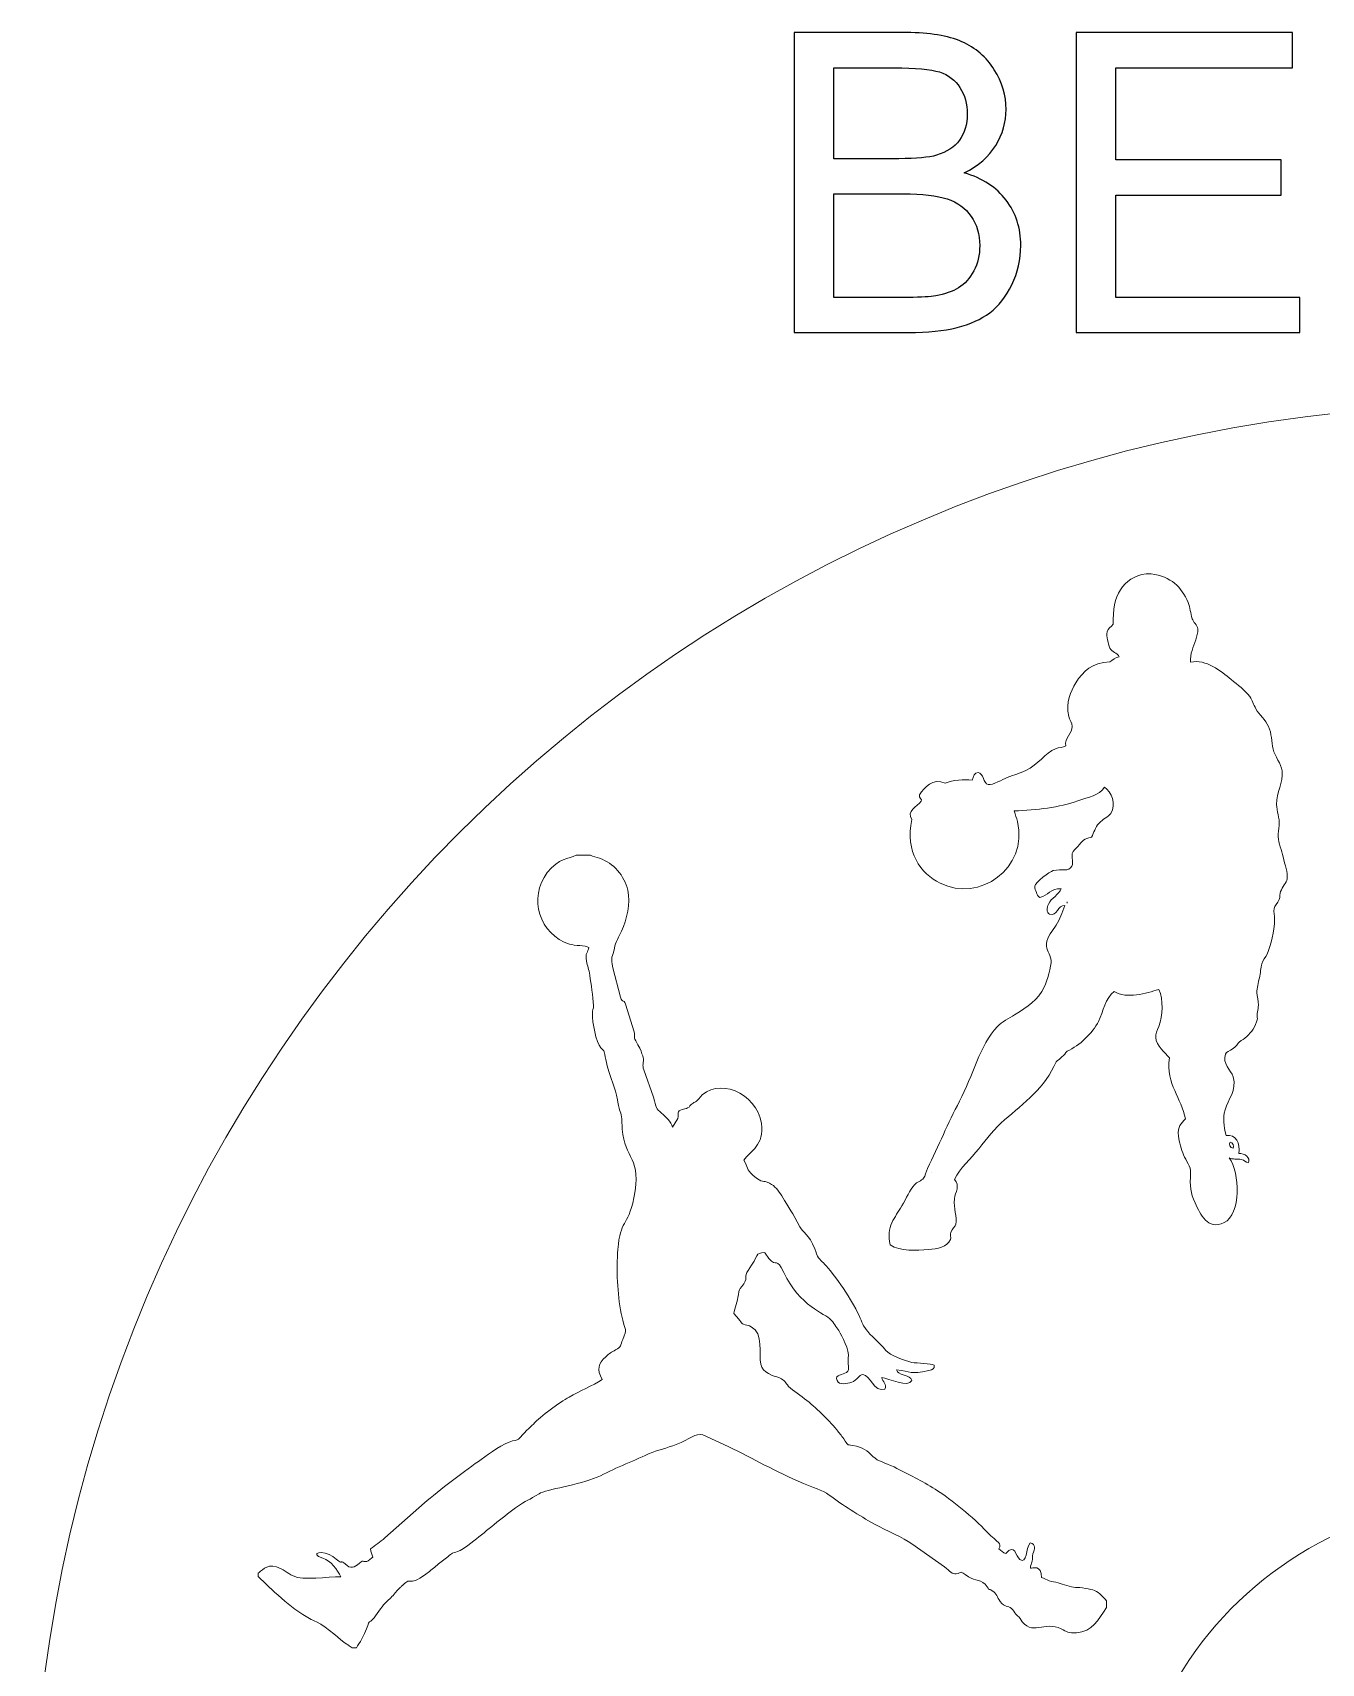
# Model space of a CAD drawing. Header units: centimetres. Extents: x 13 to 117, y -22 to 26.
# Drawn here: x 64.03 to 79.88, y 1.76 to 21.81 of the extents above; entities that cross this region are included whole.
import ezdxf

# ---------------------------------------------------------------- set-up
doc = ezdxf.new("R2010")
doc.units = ezdxf.units.CM
doc.header["$MEASUREMENT"] = 0
doc.layers.add('001', color=7, linetype='Continuous')

msp = doc.modelspace()

# ---------------------------------------------------------------- linework, layer by layer
at = {"layer": '001', "color": 250}
for points, knots in [([(73.39906, 18.12471), (73.39906, 18.12471), (73.39906, 21.8137), (73.39906, 21.8137), (73.39906, 21.8137), (73.39906, 21.8137), (74.78329, 21.8137), (74.78329, 21.8137), (74.78329, 21.8137), (75.06495, 21.8137), (75.29079, 21.77678), (75.46167, 21.70207), (75.46167, 21.70207), (75.63169, 21.62736), (75.76479, 21.51229), (75.86096, 21.35687), (75.86096, 21.35687), (75.958, 21.2023), (76.00609, 21.04001), (76.00609, 20.86998), (76.00609, 20.86998), (76.00609, 20.71284), (75.96315, 20.56429), (75.87814, 20.42518), (75.87814, 20.42518), (75.79313, 20.28607), (75.66432, 20.17358), (75.49172, 20.08771), (75.49172, 20.08771), (75.71499, 20.02244), (75.88673, 19.91081), (76.00609, 19.75281), (76.00609, 19.75281), (76.1263, 19.59567), (76.18641, 19.40933), (76.18641, 19.19465), (76.18641, 19.19465), (76.18641, 19.0212), (76.14949, 18.86062), (76.0765, 18.71206), (76.0765, 18.71206), (76.00351, 18.56351), (75.91335, 18.4493), (75.80601, 18.36858), (75.80601, 18.36858), (75.69867, 18.28872), (75.56385, 18.22775), (75.40242, 18.18654), (75.40242, 18.18654), (75.24012, 18.14532), (75.04176, 18.12471), (74.80648, 18.12471), (74.80648, 18.12471), (74.80648, 18.12471), (73.39906, 18.12471), (73.39906, 18.12471)], [0, 0, 0, 0, 0.06666667, 0.06666667, 0.06666667, 0.06666667, 0.13333333, 0.13333333, 0.13333333, 0.13333333, 0.2, 0.2, 0.2, 0.2, 0.26666667, 0.26666667, 0.26666667, 0.26666667, 0.33333333, 0.33333333, 0.33333333, 0.33333333, 0.4, 0.4, 0.4, 0.4, 0.46666667, 0.46666667, 0.46666667, 0.46666667, 0.53333333, 0.53333333, 0.53333333, 0.53333333, 0.6, 0.6, 0.6, 0.6, 0.66666667, 0.66666667, 0.66666667, 0.66666667, 0.73333333, 0.73333333, 0.73333333, 0.73333333, 0.8, 0.8, 0.8, 0.8, 0.86666667, 0.86666667, 0.86666667, 0.86666667, 1, 1, 1, 1]), ([(76.86651, 18.12471), (76.86651, 18.12471), (76.86651, 21.8137), (76.86651, 21.8137), (76.86651, 21.8137), (76.86651, 21.8137), (79.5302, 21.8137), (79.5302, 21.8137), (79.5302, 21.8137), (79.5302, 21.8137), (79.5302, 21.38091), (79.5302, 21.38091), (79.5302, 21.38091), (79.5302, 21.38091), (77.35597, 21.38091), (77.35597, 21.38091), (77.35597, 21.38091), (77.35597, 21.38091), (77.35597, 20.24742), (77.35597, 20.24742), (77.35597, 20.24742), (77.35597, 20.24742), (79.39109, 20.24742), (79.39109, 20.24742), (79.39109, 20.24742), (79.39109, 20.24742), (79.39109, 19.81464), (79.39109, 19.81464), (79.39109, 19.81464), (79.39109, 19.81464), (77.35597, 19.81464), (77.35597, 19.81464), (77.35597, 19.81464), (77.35597, 19.81464), (77.35597, 18.5575), (77.35597, 18.5575), (77.35597, 18.5575), (77.35597, 18.5575), (79.61779, 18.5575), (79.61779, 18.5575), (79.61779, 18.5575), (79.61779, 18.5575), (79.61779, 18.12471), (79.61779, 18.12471), (79.61779, 18.12471), (79.61779, 18.12471), (76.86651, 18.12471), (76.86651, 18.12471)], [0, 0, 0, 0, 0.07692308, 0.07692308, 0.07692308, 0.07692308, 0.15384615, 0.15384615, 0.15384615, 0.15384615, 0.23076923, 0.23076923, 0.23076923, 0.23076923, 0.30769231, 0.30769231, 0.30769231, 0.30769231, 0.38461538, 0.38461538, 0.38461538, 0.38461538, 0.46153846, 0.46153846, 0.46153846, 0.46153846, 0.53846154, 0.53846154, 0.53846154, 0.53846154, 0.61538462, 0.61538462, 0.61538462, 0.61538462, 0.69230769, 0.69230769, 0.69230769, 0.69230769, 0.76923077, 0.76923077, 0.76923077, 0.76923077, 0.84615385, 0.84615385, 0.84615385, 0.84615385, 1, 1, 1, 1]), ([(73.88852, 20.26288), (73.88852, 20.26288), (74.68626, 20.26288), (74.68626, 20.26288), (74.68626, 20.26288), (74.90265, 20.26288), (75.05808, 20.27748), (75.15168, 20.30582), (75.15168, 20.30582), (75.27619, 20.34274), (75.36979, 20.40457), (75.43247, 20.49044), (75.43247, 20.49044), (75.49516, 20.57631), (75.52693, 20.68365), (75.52693, 20.81331), (75.52693, 20.81331), (75.52693, 20.9361), (75.49773, 21.0443), (75.43848, 21.13704), (75.43848, 21.13704), (75.38009, 21.23064), (75.29594, 21.29504), (75.18688, 21.32939), (75.18688, 21.32939), (75.07783, 21.36374), (74.89063, 21.38091), (74.62615, 21.38091), (74.62615, 21.38091), (74.62615, 21.38091), (73.88852, 21.38091), (73.88852, 21.38091), (73.88852, 21.38091), (73.88852, 21.38091), (73.88852, 20.26288), (73.88852, 20.26288)], [0, 0, 0, 0, 0.1, 0.1, 0.1, 0.1, 0.2, 0.2, 0.2, 0.2, 0.3, 0.3, 0.3, 0.3, 0.4, 0.4, 0.4, 0.4, 0.5, 0.5, 0.5, 0.5, 0.6, 0.6, 0.6, 0.6, 0.7, 0.7, 0.7, 0.7, 0.8, 0.8, 0.8, 0.8, 1, 1, 1, 1]), ([(73.88852, 18.5575), (73.88852, 18.5575), (74.80734, 18.5575), (74.80734, 18.5575), (74.80734, 18.5575), (74.96534, 18.5575), (75.07611, 18.56351), (75.14051, 18.57553), (75.14051, 18.57553), (75.25214, 18.59528), (75.3466, 18.62877), (75.42217, 18.676), (75.42217, 18.676), (75.49773, 18.72323), (75.55956, 18.79192), (75.60851, 18.88209), (75.60851, 18.88209), (75.65745, 18.97225), (75.6815, 19.07615), (75.6815, 19.1938), (75.6815, 19.1938), (75.6815, 19.33205), (75.64629, 19.45141), (75.57502, 19.55359), (75.57502, 19.55359), (75.5046, 19.65578), (75.40671, 19.72705), (75.28134, 19.76827), (75.28134, 19.76827), (75.15683, 19.80949), (74.9765, 19.83009), (74.74207, 19.83009), (74.74207, 19.83009), (74.74207, 19.83009), (73.88852, 19.83009), (73.88852, 19.83009), (73.88852, 19.83009), (73.88852, 19.83009), (73.88852, 18.5575), (73.88852, 18.5575)], [0, 0, 0, 0, 0.09090909, 0.09090909, 0.09090909, 0.09090909, 0.18181818, 0.18181818, 0.18181818, 0.18181818, 0.27272727, 0.27272727, 0.27272727, 0.27272727, 0.36363636, 0.36363636, 0.36363636, 0.36363636, 0.45454545, 0.45454545, 0.45454545, 0.45454545, 0.54545455, 0.54545455, 0.54545455, 0.54545455, 0.63636364, 0.63636364, 0.63636364, 0.63636364, 0.72727273, 0.72727273, 0.72727273, 0.72727273, 0.81818182, 0.81818182, 0.81818182, 0.81818182, 1, 1, 1, 1])]:
    msp.add_open_spline(points, degree=3, knots=knots, dxfattribs=at)
at = {"layer": '001', "color": 250, "lineweight": 9}
for points, knots in [([(81.97018, 17.23276), (91.87681, 17.23276), (99.90772, 9.20186), (99.90772, -0.70477), (99.90772, -0.70477), (99.90772, -10.61139), (91.87681, -18.6423), (81.97018, -18.6423), (81.97018, -18.6423), (72.06356, -18.6423), (64.03265, -10.61139), (64.03265, -0.70477), (64.03265, -0.70477), (64.03265, 9.20186), (72.06356, 17.23276), (81.97018, 17.23276)], [0, 0, 0, 0, 0.2, 0.2, 0.2, 0.2, 0.4, 0.4, 0.4, 0.4, 0.6, 0.6, 0.6, 0.6, 1, 1, 1, 1]), ([(77.72829, 15.15826), (77.72829, 15.15826), (77.79028, 15.15826), (77.79028, 15.15826), (77.79028, 15.15826), (78.03951, 15.11865), (78.15888, 15.00164), (78.24449, 14.80394), (78.24449, 14.80394), (78.27332, 14.73671), (78.27177, 14.67835), (78.29429, 14.60482), (78.29429, 14.60482), (78.30697, 14.5636), (78.35707, 14.52852), (78.36279, 14.48036), (78.36279, 14.48036), (78.36829, 14.43276), (78.35137, 14.38583), (78.33776, 14.34351), (78.33776, 14.34351), (78.3116, 14.26156), (78.26556, 14.17593), (78.27559, 14.06973), (78.27559, 14.06973), (78.46582, 14.11159), (78.65006, 13.96018), (78.77324, 13.85823), (78.77324, 13.85823), (78.85188, 13.7932), (78.94782, 13.72472), (79.00344, 13.64675), (79.00344, 13.64675), (79.03501, 13.60232), (79.04708, 13.54985), (79.07812, 13.49734), (79.07812, 13.49734), (79.12254, 13.4227), (79.19418, 13.36134), (79.23365, 13.27969), (79.23365, 13.27969), (79.2763, 13.19106), (79.26664, 13.0972), (79.28962, 12.99972), (79.28962, 12.99972), (79.31025, 12.91186), (79.39141, 12.82322), (79.40154, 12.73223), (79.40154, 12.73223), (79.41742, 12.58814), (79.32914, 12.46842), (79.33305, 12.3216), (79.33305, 12.3216), (79.33547, 12.23471), (79.37127, 12.15958), (79.36432, 12.06034), (79.36432, 12.06034), (79.3611, 12.01577), (79.34812, 11.97141), (79.35176, 11.9235), (79.35176, 11.9235), (79.35811, 11.84121), (79.39618, 11.75752), (79.4141, 11.67462), (79.4141, 11.67462), (79.43468, 11.5796), (79.47213, 11.47848), (79.46384, 11.4071), (79.46384, 11.4071), (79.45706, 11.3515), (79.40172, 11.30879), (79.38288, 11.25161), (79.38288, 11.25161), (79.37382, 11.22385), (79.3757, 11.1839), (79.36432, 11.15203), (79.36432, 11.15203), (79.34666, 11.10384), (79.30721, 11.07578), (79.30202, 11.04007), (79.30202, 11.04007), (79.29561, 10.99726), (79.30944, 10.94975), (79.30835, 10.90961), (79.30835, 10.90961), (79.30392, 10.75185), (79.26489, 10.59777), (79.21495, 10.48029), (79.21495, 10.48029), (79.19849, 10.44147), (79.16436, 10.4056), (79.1528, 10.36217), (79.1528, 10.36217), (79.139, 10.31018), (79.13472, 10.24643), (79.12158, 10.18795), (79.12158, 10.18795), (79.10839, 10.1283), (79.09015, 10.05903), (79.0905, 10.00734), (79.0905, 10.00734), (79.09086, 9.9558), (79.11079, 9.90683), (79.10922, 9.85195), (79.10922, 9.85195), (79.10746, 9.79443), (79.08574, 9.74382), (79.09686, 9.68392), (79.09686, 9.68392), (79.0675, 9.57609), (79.02881, 9.52755), (78.96602, 9.4664), (78.96602, 9.4664), (78.93686, 9.43755), (78.90706, 9.42533), (78.8728, 9.39771), (78.8728, 9.39771), (78.85445, 9.38299), (78.8357, 9.34257), (78.79811, 9.31689), (78.79811, 9.31689), (78.75152, 9.28484), (78.71634, 9.28075), (78.70474, 9.24855), (78.70474, 9.24855), (78.66352, 9.13202), (78.77073, 9.05862), (78.79811, 8.96858), (78.79811, 8.96858), (78.84775, 8.80538), (78.73535, 8.69538), (78.69857, 8.56411), (78.69857, 8.56411), (78.66878, 8.45822), (78.6835, 8.37433), (78.71113, 8.24687), (78.71113, 8.24687), (78.8357, 8.26999), (78.88613, 8.15064), (78.86662, 8.02915), (78.86662, 8.02915), (78.94244, 8.03063), (79.01611, 7.97672), (78.98458, 7.91107), (78.98458, 7.91107), (78.94875, 7.91851), (78.94161, 7.94578), (78.89751, 7.95452), (78.89751, 7.95452), (78.84949, 7.96418), (78.7902, 7.95213), (78.74837, 7.9732), (78.74837, 7.9732), (78.88583, 7.7942), (78.89644, 7.27688), (78.68603, 7.17703), (78.68603, 7.17703), (78.48213, 7.08001), (78.39608, 7.27846), (78.33155, 7.41958), (78.33155, 7.41958), (78.27177, 7.55022), (78.26418, 7.61872), (78.27559, 7.79281), (78.27559, 7.79281), (78.28036, 7.86508), (78.21769, 7.93865), (78.18854, 8.01047), (78.18854, 8.01047), (78.16033, 8.0796), (78.13398, 8.16569), (78.12624, 8.24066), (78.12624, 8.24066), (78.11387, 8.36165), (78.15825, 8.39651), (78.21327, 8.45222), (78.21327, 8.45222), (78.16175, 8.71393), (77.97372, 8.87168), (78.0143, 9.20511), (78.0143, 9.20511), (77.95958, 9.27121), (77.85448, 9.35235), (77.84625, 9.45386), (77.84625, 9.45386), (77.84255, 9.49889), (77.8654, 9.5385), (77.88384, 9.59069), (77.88384, 9.59069), (77.92901, 9.72004), (77.94674, 9.91636), (77.88384, 10.04493), (77.88384, 10.04493), (77.72718, 9.99827), (77.49219, 9.92346), (77.33622, 10.01984), (77.33622, 10.01984), (77.22475, 9.93918), (77.20412, 9.77366), (77.14324, 9.65281), (77.14324, 9.65281), (77.06891, 9.5051), (76.91052, 9.35654), (76.75766, 9.28584), (76.75766, 9.28584), (76.71744, 9.23683), (76.67146, 9.19368), (76.62071, 9.15516), (76.62071, 9.15516), (76.49227, 8.83966), (76.22338, 8.64732), (75.9862, 8.4398), (75.9862, 8.4398), (75.86603, 8.33433), (75.76531, 8.2121), (75.66911, 8.0853), (75.66911, 8.0853), (75.57289, 7.95876), (75.44129, 7.85508), (75.3704, 7.70577), (75.3704, 7.70577), (75.44382, 7.63061), (75.38136, 7.55511), (75.3704, 7.46936), (75.3704, 7.46936), (75.35568, 7.35461), (75.40673, 7.24661), (75.38912, 7.15827), (75.38912, 7.15827), (75.38294, 7.12735), (75.33995, 7.10315), (75.32683, 7.05875), (75.32683, 7.05875), (75.31857, 7.03064), (75.32967, 6.9961), (75.32064, 6.97154), (75.32064, 6.97154), (75.2848, 6.87436), (75.15861, 6.8564), (75.05316, 6.84725), (75.05316, 6.84725), (74.90445, 6.83428), (74.70471, 6.82027), (74.58038, 6.9032), (74.58038, 6.9032), (74.52666, 7.1261), (74.64255, 7.24249), (74.72354, 7.38217), (74.72354, 7.38217), (74.77922, 7.4787), (74.81994, 7.57812), (74.87909, 7.64343), (74.87909, 7.64343), (74.90873, 7.67676), (74.96486, 7.69053), (74.99103, 7.72431), (74.99103, 7.72431), (75.01066, 7.74981), (75.02134, 7.80184), (75.04065, 7.84256), (75.04065, 7.84256), (75.17512, 8.1219), (75.29239, 8.40284), (75.4326, 8.67002), (75.4326, 8.67002), (75.59811, 8.98522), (75.68178, 9.3527), (75.89918, 9.59069), (75.89918, 9.59069), (75.94991, 9.64634), (76.03886, 9.68722), (76.11064, 9.73371), (76.11064, 9.73371), (76.27266, 9.83847), (76.39556, 9.90123), (76.47769, 10.08218), (76.47769, 10.08218), (76.50639, 10.14494), (76.56664, 10.32682), (76.55857, 10.4056), (76.55857, 10.4056), (76.54996, 10.49107), (76.49339, 10.51991), (76.50274, 10.61076), (76.50274, 10.61076), (76.51069, 10.69034), (76.57918, 10.77009), (76.62071, 10.83479), (76.62071, 10.83479), (76.66904, 10.90947), (76.6971, 10.98555), (76.72644, 11.07751), (76.72644, 11.07751), (76.64729, 11.09068), (76.63017, 10.93183), (76.53999, 10.97176), (76.53999, 10.97176), (76.49828, 10.99), (76.5097, 11.05341), (76.52745, 11.09607), (76.52745, 11.09607), (76.55918, 11.17232), (76.65745, 11.20909), (76.68301, 11.28279), (76.68301, 11.28279), (76.55127, 11.29219), (76.52382, 11.19738), (76.42168, 11.17704), (76.42168, 11.17704), (76.39255, 11.1902), (76.38909, 11.21354), (76.37811, 11.23922), (76.37811, 11.23922), (76.36939, 11.25996), (76.35673, 11.29189), (76.35943, 11.31391), (76.35943, 11.31391), (76.36575, 11.36258), (76.54361, 11.49767), (76.58344, 11.50668), (76.58344, 11.50668), (76.69583, 11.53225), (76.77511, 11.48639), (76.81365, 11.56264), (76.81365, 11.56264), (76.84012, 11.61499), (76.807, 11.65762), (76.81998, 11.71821), (76.81998, 11.71821), (76.82651, 11.74925), (76.86197, 11.77305), (76.88832, 11.8054), (76.88832, 11.8054), (76.94316, 11.87305), (76.96599, 11.90303), (77.05623, 11.91732), (77.05623, 11.91732), (77.08951, 11.97711), (77.09651, 12.03132), (77.14976, 12.09158), (77.14976, 12.09158), (77.19195, 12.13962), (77.26204, 12.16352), (77.29275, 12.2097), (77.29275, 12.2097), (77.36948, 12.32541), (77.2964, 12.47554), (77.21793, 12.53312), (77.21793, 12.53312), (77.14894, 12.42737), (77.01943, 12.41227), (76.88832, 12.36523), (76.88832, 12.36523), (76.66004, 12.28324), (76.3862, 12.25089), (76.10445, 12.24092), (76.10445, 12.24092), (76.11844, 12.18574), (76.13712, 12.1583), (76.14805, 12.1101), (76.14805, 12.1101), (76.2795, 11.53047), (75.67515, 11.11351), (75.19618, 11.35115), (75.19618, 11.35115), (74.95265, 11.47197), (74.76147, 11.7342), (74.84785, 12.13499), (74.84785, 12.13499), (74.77352, 12.24169), (74.91445, 12.29497), (74.95979, 12.35903), (74.95979, 12.35903), (74.98182, 12.39215), (74.92588, 12.39345), (74.94109, 12.43986), (74.94109, 12.43986), (75.00433, 12.52643), (75.09773, 12.65216), (75.25832, 12.58289), (75.25832, 12.58289), (75.34427, 12.6195), (75.49105, 12.63301), (75.58808, 12.62031), (75.58808, 12.62031), (75.60317, 12.66203), (75.61664, 12.71652), (75.66278, 12.71353), (75.66278, 12.71353), (75.72791, 12.70938), (75.72569, 12.57561), (75.78722, 12.56435), (75.78722, 12.56435), (75.84001, 12.55463), (75.96479, 12.63186), (76.01744, 12.65137), (76.01744, 12.65137), (76.11211, 12.68641), (76.17138, 12.70323), (76.24745, 12.73844), (76.24745, 12.73844), (76.40237, 12.80979), (76.48291, 12.95374), (76.61452, 13.00589), (76.61452, 13.00589), (76.65715, 13.02286), (76.70821, 13.02204), (76.739, 13.04332), (76.739, 13.04332), (76.72219, 13.13354), (76.81822, 13.19581), (76.81998, 13.27969), (76.81998, 13.27969), (76.82077, 13.3217), (76.78463, 13.36306), (76.77639, 13.40412), (76.77639, 13.40412), (76.7407, 13.58062), (76.79796, 13.70712), (76.86343, 13.81463), (76.86343, 13.81463), (76.95319, 13.96192), (77.06001, 14.06464), (77.28021, 14.07588), (77.28021, 14.07588), (77.32178, 14.09462), (77.34222, 14.13425), (77.39849, 14.13801), (77.39849, 14.13801), (77.37061, 14.18495), (77.30831, 14.19719), (77.28021, 14.24397), (77.28021, 14.24397), (77.26421, 14.30849), (77.23487, 14.3797), (77.24917, 14.44308), (77.24917, 14.44308), (77.25976, 14.49047), (77.29422, 14.50062), (77.3238, 14.53631), (77.3238, 14.53631), (77.31226, 14.89), (77.43546, 15.10899), (77.72829, 15.15826)], [0, 0, 0, 0, 0.00892857, 0.00892857, 0.00892857, 0.00892857, 0.01785714, 0.01785714, 0.01785714, 0.01785714, 0.02678571, 0.02678571, 0.02678571, 0.02678571, 0.03571429, 0.03571429, 0.03571429, 0.03571429, 0.04464286, 0.04464286, 0.04464286, 0.04464286, 0.05357143, 0.05357143, 0.05357143, 0.05357143, 0.0625, 0.0625, 0.0625, 0.0625, 0.07142857, 0.07142857, 0.07142857, 0.07142857, 0.08035714, 0.08035714, 0.08035714, 0.08035714, 0.08928571, 0.08928571, 0.08928571, 0.08928571, 0.09821429, 0.09821429, 0.09821429, 0.09821429, 0.10714286, 0.10714286, 0.10714286, 0.10714286, 0.11607143, 0.11607143, 0.11607143, 0.11607143, 0.125, 0.125, 0.125, 0.125, 0.13392857, 0.13392857, 0.13392857, 0.13392857, 0.14285714, 0.14285714, 0.14285714, 0.14285714, 0.15178571, 0.15178571, 0.15178571, 0.15178571, 0.16071429, 0.16071429, 0.16071429, 0.16071429, 0.16964286, 0.16964286, 0.16964286, 0.16964286, 0.17857143, 0.17857143, 0.17857143, 0.17857143, 0.1875, 0.1875, 0.1875, 0.1875, 0.19642857, 0.19642857, 0.19642857, 0.19642857, 0.20535714, 0.20535714, 0.20535714, 0.20535714, 0.21428571, 0.21428571, 0.21428571, 0.21428571, 0.22321429, 0.22321429, 0.22321429, 0.22321429, 0.23214286, 0.23214286, 0.23214286, 0.23214286, 0.24107143, 0.24107143, 0.24107143, 0.24107143, 0.25, 0.25, 0.25, 0.25, 0.25892857, 0.25892857, 0.25892857, 0.25892857, 0.26785714, 0.26785714, 0.26785714, 0.26785714, 0.27678571, 0.27678571, 0.27678571, 0.27678571, 0.28571429, 0.28571429, 0.28571429, 0.28571429, 0.29464286, 0.29464286, 0.29464286, 0.29464286, 0.30357143, 0.30357143, 0.30357143, 0.30357143, 0.3125, 0.3125, 0.3125, 0.3125, 0.32142857, 0.32142857, 0.32142857, 0.32142857, 0.33035714, 0.33035714, 0.33035714, 0.33035714, 0.33928571, 0.33928571, 0.33928571, 0.33928571, 0.34821429, 0.34821429, 0.34821429, 0.34821429, 0.35714286, 0.35714286, 0.35714286, 0.35714286, 0.36607143, 0.36607143, 0.36607143, 0.36607143, 0.375, 0.375, 0.375, 0.375, 0.38392857, 0.38392857, 0.38392857, 0.38392857, 0.39285714, 0.39285714, 0.39285714, 0.39285714, 0.40178571, 0.40178571, 0.40178571, 0.40178571, 0.41071429, 0.41071429, 0.41071429, 0.41071429, 0.41964286, 0.41964286, 0.41964286, 0.41964286, 0.42857143, 0.42857143, 0.42857143, 0.42857143, 0.4375, 0.4375, 0.4375, 0.4375, 0.44642857, 0.44642857, 0.44642857, 0.44642857, 0.45535714, 0.45535714, 0.45535714, 0.45535714, 0.46428571, 0.46428571, 0.46428571, 0.46428571, 0.47321429, 0.47321429, 0.47321429, 0.47321429, 0.48214286, 0.48214286, 0.48214286, 0.48214286, 0.49107143, 0.49107143, 0.49107143, 0.49107143, 0.5, 0.5, 0.5, 0.5, 0.50892857, 0.50892857, 0.50892857, 0.50892857, 0.51785714, 0.51785714, 0.51785714, 0.51785714, 0.52678571, 0.52678571, 0.52678571, 0.52678571, 0.53571429, 0.53571429, 0.53571429, 0.53571429, 0.54464286, 0.54464286, 0.54464286, 0.54464286, 0.55357143, 0.55357143, 0.55357143, 0.55357143, 0.5625, 0.5625, 0.5625, 0.5625, 0.57142857, 0.57142857, 0.57142857, 0.57142857, 0.58035714, 0.58035714, 0.58035714, 0.58035714, 0.58928571, 0.58928571, 0.58928571, 0.58928571, 0.59821429, 0.59821429, 0.59821429, 0.59821429, 0.60714286, 0.60714286, 0.60714286, 0.60714286, 0.61607143, 0.61607143, 0.61607143, 0.61607143, 0.625, 0.625, 0.625, 0.625, 0.63392857, 0.63392857, 0.63392857, 0.63392857, 0.64285714, 0.64285714, 0.64285714, 0.64285714, 0.65178571, 0.65178571, 0.65178571, 0.65178571, 0.66071429, 0.66071429, 0.66071429, 0.66071429, 0.66964286, 0.66964286, 0.66964286, 0.66964286, 0.67857143, 0.67857143, 0.67857143, 0.67857143, 0.6875, 0.6875, 0.6875, 0.6875, 0.69642857, 0.69642857, 0.69642857, 0.69642857, 0.70535714, 0.70535714, 0.70535714, 0.70535714, 0.71428571, 0.71428571, 0.71428571, 0.71428571, 0.72321429, 0.72321429, 0.72321429, 0.72321429, 0.73214286, 0.73214286, 0.73214286, 0.73214286, 0.74107143, 0.74107143, 0.74107143, 0.74107143, 0.75, 0.75, 0.75, 0.75, 0.75892857, 0.75892857, 0.75892857, 0.75892857, 0.76785714, 0.76785714, 0.76785714, 0.76785714, 0.77678571, 0.77678571, 0.77678571, 0.77678571, 0.78571429, 0.78571429, 0.78571429, 0.78571429, 0.79464286, 0.79464286, 0.79464286, 0.79464286, 0.80357143, 0.80357143, 0.80357143, 0.80357143, 0.8125, 0.8125, 0.8125, 0.8125, 0.82142857, 0.82142857, 0.82142857, 0.82142857, 0.83035714, 0.83035714, 0.83035714, 0.83035714, 0.83928571, 0.83928571, 0.83928571, 0.83928571, 0.84821429, 0.84821429, 0.84821429, 0.84821429, 0.85714286, 0.85714286, 0.85714286, 0.85714286, 0.86607143, 0.86607143, 0.86607143, 0.86607143, 0.875, 0.875, 0.875, 0.875, 0.88392857, 0.88392857, 0.88392857, 0.88392857, 0.89285714, 0.89285714, 0.89285714, 0.89285714, 0.90178571, 0.90178571, 0.90178571, 0.90178571, 0.91071429, 0.91071429, 0.91071429, 0.91071429, 0.91964286, 0.91964286, 0.91964286, 0.91964286, 0.92857143, 0.92857143, 0.92857143, 0.92857143, 0.9375, 0.9375, 0.9375, 0.9375, 0.94642857, 0.94642857, 0.94642857, 0.94642857, 0.95535714, 0.95535714, 0.95535714, 0.95535714, 0.96428571, 0.96428571, 0.96428571, 0.96428571, 0.97321429, 0.97321429, 0.97321429, 0.97321429, 0.98214286, 0.98214286, 0.98214286, 0.98214286, 1, 1, 1, 1]), ([(77.24189, 2.52388), (77.24189, 2.52388), (77.24189, 2.44304), (77.24189, 2.44304), (77.24189, 2.44304), (77.13424, 2.29022), (77.06895, 2.14603), (76.87099, 2.13246), (76.87099, 2.13246), (76.76969, 2.12551), (76.75443, 2.14275), (76.68414, 2.17981), (76.68414, 2.17981), (76.48018, 2.28751), (76.31981, 2.07231), (76.17853, 2.30617), (76.17853, 2.30617), (76.1494, 2.3544), (76.15314, 2.32481), (76.12407, 2.36276), (76.12407, 2.36276), (76.10802, 2.38367), (76.0965, 2.41166), (76.07317, 2.43234), (76.07317, 2.43234), (76.02621, 2.47394), (75.99095, 2.43801), (75.93426, 2.51642), (75.93426, 2.51642), (75.89588, 2.56952), (75.88791, 2.61584), (75.83521, 2.64969), (75.83521, 2.64969), (75.78161, 2.68409), (75.81099, 2.6411), (75.77264, 2.69865), (75.77264, 2.69865), (75.7068, 2.79746), (75.62626, 2.7652), (75.54379, 2.82219), (75.54379, 2.82219), (75.41669, 2.91), (75.47627, 2.86967), (75.39313, 2.85773), (75.39313, 2.85773), (75.33861, 2.84993), (75.31813, 2.88986), (75.24734, 2.94345), (75.24734, 2.94345), (75.24734, 2.94345), (74.8456, 3.22849), (74.8456, 3.22849), (74.8456, 3.22849), (74.74707, 3.29889), (74.52835, 3.3904), (74.38916, 3.46834), (74.38916, 3.46834), (74.1903, 3.57982), (74.00237, 3.69871), (73.82865, 3.82678), (73.82865, 3.82678), (73.74515, 3.88831), (73.62114, 3.92416), (73.51572, 3.96895), (73.51572, 3.96895), (73.15021, 4.12428), (72.91256, 4.26764), (72.58657, 4.42314), (72.58657, 4.42314), (72.58657, 4.42314), (72.27672, 4.56799), (72.27672, 4.56799), (72.27672, 4.56799), (72.18889, 4.59256), (72.11743, 4.51346), (71.94895, 4.4478), (71.94895, 4.4478), (71.83311, 4.40265), (71.72212, 4.38126), (71.60917, 4.33271), (71.60917, 4.33271), (71.49714, 4.28459), (71.40216, 4.23855), (71.28605, 4.19173), (71.28605, 4.19173), (71.1746, 4.14679), (71.08474, 4.09264), (70.97667, 4.04642), (70.97667, 4.04642), (70.75348, 3.951), (70.34584, 3.89685), (70.26175, 3.84217), (70.26175, 3.84217), (70.13542, 3.76), (70.1116, 3.76935), (69.97201, 3.66781), (69.97201, 3.66781), (69.79403, 3.53832), (69.6263, 3.39554), (69.45896, 3.26171), (69.45896, 3.26171), (69.23769, 3.08477), (69.24641, 3.15216), (69.17174, 3.09445), (69.17174, 3.09445), (69.12632, 3.05937), (69.08279, 3.02591), (69.04172, 2.99236), (69.04172, 2.99236), (68.99665, 2.95558), (68.96106, 2.92434), (68.91462, 2.8877), (68.91462, 2.8877), (68.64608, 2.67571), (68.69632, 2.82322), (68.60851, 2.73866), (68.60851, 2.73866), (68.53138, 2.66439), (68.59067, 2.73346), (68.49242, 2.6228), (68.49242, 2.6228), (68.45397, 2.57942), (68.4281, 2.54834), (68.37648, 2.50675), (68.37648, 2.50675), (68.34811, 2.48388), (68.27767, 2.3755), (68.23184, 2.31705), (68.23184, 2.31705), (68.15729, 2.22187), (68.19076, 2.32775), (68.13754, 2.17949), (68.13754, 2.17949), (68.11358, 2.11286), (68.05189, 1.99771), (68.01426, 1.94905), (68.01426, 1.94905), (68.01426, 1.94905), (67.96381, 1.94905), (67.96381, 1.94905), (67.96381, 1.94905), (67.96381, 1.94905), (67.92788, 1.97367), (67.92788, 1.97367), (67.92788, 1.97367), (67.9101, 1.98485), (67.90519, 1.98692), (67.88741, 1.99799), (67.88741, 1.99799), (67.82902, 2.03437), (67.66294, 2.20111), (67.52398, 2.26532), (67.52398, 2.26532), (67.4665, 2.29188), (67.40786, 2.32544), (67.35706, 2.35842), (67.35706, 2.35842), (67.21602, 2.44999), (67.12593, 2.52645), (67.00796, 2.63166), (67.00796, 2.63166), (67.00796, 2.63166), (66.80835, 2.8237), (66.80835, 2.8237), (66.80835, 2.8237), (66.80835, 2.8237), (66.80835, 2.86432), (66.80835, 2.86432), (66.80835, 2.86432), (66.83551, 2.88358), (66.90711, 2.98318), (67.03182, 2.94313), (67.03182, 2.94313), (67.11927, 2.91503), (67.16172, 2.86885), (67.2359, 2.83201), (67.2359, 2.83201), (67.35933, 2.77069), (67.66265, 2.82443), (67.82307, 2.82059), (67.82307, 2.82059), (67.78164, 2.91131), (67.69711, 3.01729), (67.60276, 3.04974), (67.60276, 3.04974), (67.41805, 3.11328), (67.61014, 3.15643), (67.72632, 3.07107), (67.72632, 3.07107), (67.75499, 3.05003), (67.7772, 3.02524), (67.79693, 3.01161), (67.79693, 3.01161), (67.84079, 2.98136), (67.82449, 3.03073), (67.87575, 2.97966), (67.87575, 2.97966), (67.94354, 2.91205), (67.9896, 2.93655), (68.05334, 2.98765), (68.05334, 2.98765), (68.11954, 3.04073), (68.08176, 2.99647), (68.1414, 3.00989), (68.1414, 3.00989), (68.16219, 3.01458), (68.19822, 3.05094), (68.21848, 3.06376), (68.21848, 3.06376), (68.2071, 3.0993), (68.18774, 3.12369), (68.19003, 3.16506), (68.19003, 3.16506), (68.24491, 3.21383), (68.30868, 3.2477), (68.36348, 3.29906), (68.36348, 3.29906), (68.36348, 3.29906), (68.85264, 3.72916), (68.85264, 3.72916), (68.85264, 3.72916), (69.02314, 3.87461), (69.36896, 4.14161), (69.55081, 4.26558), (69.55081, 4.26558), (69.65939, 4.33956), (69.82304, 4.46808), (69.93697, 4.49194), (69.93697, 4.49194), (70.03509, 4.51244), (70.00891, 4.5203), (70.11223, 4.62311), (70.11223, 4.62311), (70.13996, 4.65068), (70.16821, 4.67356), (70.19261, 4.70039), (70.19261, 4.70039), (70.27826, 4.79456), (70.5095, 4.96285), (70.6311, 5.03223), (70.6311, 5.03223), (70.75573, 5.1033), (70.9194, 5.17148), (71.0387, 5.2468), (71.0387, 5.2468), (70.96546, 5.37504), (70.99104, 5.44241), (71.0827, 5.52796), (71.0827, 5.52796), (71.12488, 5.56735), (71.14927, 5.58262), (71.20273, 5.61205), (71.20273, 5.61205), (71.27372, 5.65115), (71.26187, 5.66453), (71.29016, 5.73809), (71.29016, 5.73809), (71.34932, 5.89196), (71.32413, 5.80382), (71.27237, 6.0602), (71.27237, 6.0602), (71.22341, 6.30273), (71.21209, 6.60029), (71.23099, 6.84637), (71.23099, 6.84637), (71.26029, 7.22728), (71.34948, 7.10371), (71.42887, 7.48369), (71.42887, 7.48369), (71.53074, 7.97143), (71.31263, 7.96064), (71.28407, 8.32661), (71.28407, 8.32661), (71.27918, 8.38963), (71.2862, 8.46876), (71.26715, 8.52404), (71.26715, 8.52404), (71.24557, 8.58668), (71.23459, 8.61159), (71.22547, 8.68594), (71.22547, 8.68594), (71.20495, 8.85353), (71.14269, 8.90887), (71.08153, 9.18312), (71.08153, 9.18312), (71.05799, 9.28858), (71.07223, 9.28106), (71.02194, 9.32793), (71.02194, 9.32793), (70.95804, 9.3875), (70.91728, 9.64844), (70.91752, 9.74658), (70.91752, 9.74658), (70.91765, 9.78834), (70.93228, 9.80622), (70.93127, 9.84844), (70.93127, 9.84844), (70.92866, 9.95735), (70.89985, 10.11158), (70.88515, 10.22042), (70.88515, 10.22042), (70.8756, 10.29109), (70.85699, 10.33174), (70.84452, 10.39478), (70.84452, 10.39478), (70.82414, 10.49801), (70.86615, 10.49708), (70.87237, 10.5615), (70.87237, 10.5615), (70.83303, 10.58639), (70.70209, 10.58243), (70.63531, 10.60309), (70.63531, 10.60309), (70.27183, 10.71551), (70.12225, 11.17534), (70.36333, 11.4824), (70.36333, 11.4824), (70.50592, 11.664), (70.62631, 11.64713), (70.71599, 11.69568), (70.71599, 11.69568), (70.71599, 11.69568), (70.89381, 11.69568), (70.89381, 11.69568), (70.89381, 11.69568), (70.92543, 11.67893), (70.96985, 11.67468), (71.00631, 11.66095), (71.00631, 11.66095), (71.17531, 11.5974), (71.31247, 11.44595), (71.3526, 11.26439), (71.3526, 11.26439), (71.38711, 11.10823), (71.34077, 10.90193), (71.27706, 10.76352), (71.27706, 10.76352), (71.24768, 10.69969), (71.19986, 10.62072), (71.18819, 10.55493), (71.18819, 10.55493), (71.16789, 10.44044), (71.13612, 10.44509), (71.1685, 10.31011), (71.1685, 10.31011), (71.1685, 10.31011), (71.263, 9.94963), (71.263, 9.94963), (71.263, 9.94963), (71.28818, 9.86673), (71.29619, 9.93914), (71.3265, 9.86463), (71.3265, 9.86463), (71.3265, 9.86463), (71.43233, 9.52473), (71.43233, 9.52473), (71.43233, 9.52473), (71.4475, 9.45673), (71.41812, 9.47467), (71.45129, 9.41401), (71.45129, 9.41401), (71.60838, 9.12692), (71.51214, 9.18281), (71.54941, 9.0573), (71.54941, 9.0573), (71.54941, 9.0573), (71.66751, 8.72029), (71.66751, 8.72029), (71.66751, 8.72029), (71.71013, 8.58688), (71.69672, 8.58041), (71.76865, 8.52432), (71.76865, 8.52432), (71.82393, 8.48121), (71.88207, 8.41747), (71.90443, 8.35099), (71.90443, 8.35099), (71.90443, 8.35099), (71.96733, 8.45857), (71.96733, 8.45857), (71.96733, 8.45857), (71.98385, 8.52568), (71.94715, 8.54559), (72.02304, 8.56955), (72.02304, 8.56955), (72.03968, 8.57485), (72.07277, 8.57995), (72.08868, 8.58733), (72.08868, 8.58733), (72.1302, 8.60668), (72.09726, 8.59988), (72.13071, 8.62926), (72.13071, 8.62926), (72.17131, 8.66497), (72.18165, 8.64629), (72.22478, 8.70147), (72.22478, 8.70147), (72.4458, 8.98441), (72.94291, 8.77414), (72.99637, 8.39724), (72.99637, 8.39724), (73.03472, 8.12649), (72.86056, 8.05885), (72.78022, 7.94556), (72.78022, 7.94556), (72.83214, 7.85606), (72.80753, 7.83437), (72.89103, 7.76234), (72.89103, 7.76234), (73.02889, 7.64345), (72.99855, 7.71372), (73.09695, 7.66194), (73.09695, 7.66194), (73.16531, 7.62596), (73.20483, 7.57378), (73.24595, 7.50497), (73.24595, 7.50497), (73.34234, 7.34363), (73.37318, 7.31102), (73.46966, 7.12507), (73.46966, 7.12507), (73.50378, 7.05942), (73.58011, 7.03598), (73.65375, 6.85406), (73.65375, 6.85406), (73.67078, 6.812), (73.67577, 6.77144), (73.69975, 6.74267), (73.69975, 6.74267), (73.73948, 6.69492), (73.76918, 6.67936), (73.84617, 6.58252), (73.84617, 6.58252), (73.93712, 6.4681), (74.01526, 6.35737), (74.09402, 6.22694), (74.09402, 6.22694), (74.30328, 5.88034), (74.16093, 5.96274), (74.45709, 5.68083), (74.45709, 5.68083), (74.485, 5.65425), (74.50067, 5.63773), (74.52847, 5.6034), (74.52847, 5.6034), (74.57041, 5.55168), (74.76147, 5.47444), (74.84797, 5.45862), (74.84797, 5.45862), (74.90899, 5.44745), (75.08936, 5.44447), (75.12025, 5.42373), (75.12025, 5.42373), (75.13002, 5.37557), (75.10598, 5.36968), (75.05686, 5.35917), (75.05686, 5.35917), (74.81843, 5.30817), (74.84158, 5.34522), (74.65837, 5.36792), (74.65837, 5.36792), (74.67209, 5.32793), (74.68912, 5.32447), (74.75381, 5.29974), (74.75381, 5.29974), (74.80288, 5.28099), (74.83683, 5.28095), (74.84698, 5.23505), (74.84698, 5.23505), (74.80612, 5.14103), (74.56214, 5.25994), (74.47572, 5.27323), (74.47572, 5.27323), (74.48614, 5.217), (74.5441, 5.18995), (74.51575, 5.12973), (74.51575, 5.12973), (74.37818, 5.08201), (74.33319, 5.3089), (74.24355, 5.30821), (74.24355, 5.30821), (74.19379, 5.30783), (74.178, 5.23827), (74.10654, 5.21423), (74.10654, 5.21423), (74.0534, 5.19633), (73.9505, 5.17405), (73.92668, 5.23412), (73.92668, 5.23412), (73.89534, 5.31319), (74.00235, 5.30216), (74.04106, 5.33545), (74.04106, 5.33545), (74.09689, 5.38341), (74.05061, 5.39089), (74.06499, 5.50689), (74.06499, 5.50689), (74.07864, 5.61681), (73.99228, 5.77695), (73.94734, 5.84853), (73.94734, 5.84853), (73.92149, 5.88974), (73.87681, 5.95269), (73.84989, 5.98342), (73.84989, 5.98342), (73.78055, 6.06262), (73.46587, 6.14696), (73.27096, 6.56497), (73.27096, 6.56497), (73.17795, 6.76442), (73.18783, 6.621), (73.08779, 6.73401), (73.08779, 6.73401), (73.08779, 6.73401), (73.04151, 6.80301), (73.04151, 6.80301), (73.04151, 6.80301), (73.04047, 6.80452), (73.03856, 6.80731), (73.03691, 6.80936), (73.03691, 6.80936), (72.91001, 6.80159), (72.9728, 6.78252), (72.83271, 6.59035), (72.83271, 6.59035), (72.77154, 6.50647), (72.8466, 6.49833), (72.75496, 6.38991), (72.75496, 6.38991), (72.71859, 6.34688), (72.72522, 6.36009), (72.71434, 6.29087), (72.71434, 6.29087), (72.70047, 6.20307), (72.66812, 6.12996), (72.65633, 6.05753), (72.65633, 6.05753), (72.76708, 5.95623), (72.73119, 5.93582), (72.7947, 5.92047), (72.7947, 5.92047), (72.82889, 5.91221), (72.84037, 5.91403), (72.8724, 5.89706), (72.8724, 5.89706), (73.02569, 5.81587), (72.96295, 5.55857), (72.98806, 5.43673), (72.98806, 5.43673), (73.01111, 5.32469), (73.15049, 5.29165), (73.21216, 5.27111), (73.21216, 5.27111), (73.258, 5.25582), (73.29185, 5.21726), (73.3163, 5.18048), (73.3163, 5.18048), (73.34838, 5.13212), (73.45329, 5.07244), (73.52796, 5.01146), (73.52796, 5.01146), (73.67278, 4.89334), (73.80693, 4.7732), (73.92395, 4.62728), (73.92395, 4.62728), (73.95624, 4.58698), (73.97676, 4.56308), (74.00954, 4.51825), (74.00954, 4.51825), (74.07071, 4.43462), (74.03087, 4.44952), (74.12209, 4.43591), (74.12209, 4.43591), (74.24587, 4.41741), (74.29837, 4.36892), (74.36815, 4.30165), (74.36815, 4.30165), (74.4369, 4.23544), (74.5111, 4.22834), (74.62792, 4.17164), (74.62792, 4.17164), (74.81204, 4.08229), (74.96868, 4.00132), (75.13406, 3.89752), (75.13406, 3.89752), (75.34761, 3.76347), (75.59646, 3.55446), (75.7708, 3.37409), (75.7708, 3.37409), (75.91042, 3.22962), (75.95547, 3.24428), (75.91858, 3.16326), (75.91858, 3.16326), (75.94154, 3.14209), (75.97271, 3.11663), (76.00097, 3.1077), (76.00097, 3.1077), (76.1184, 3.2421), (76.12105, 3.06907), (76.17435, 3.03389), (76.17435, 3.03389), (76.26852, 2.97179), (76.24334, 3.17345), (76.30295, 3.2383), (76.30295, 3.2383), (76.38096, 3.22071), (76.35368, 3.16043), (76.33674, 3.10484), (76.33674, 3.10484), (76.32514, 3.06667), (76.3331, 3.04894), (76.32612, 3.0125), (76.32612, 3.0125), (76.31828, 2.97151), (76.30409, 2.97181), (76.30683, 2.92618), (76.30683, 2.92618), (76.32653, 2.92703), (76.44532, 2.97295), (76.44324, 2.81228), (76.44324, 2.81228), (76.47797, 2.79938), (76.50299, 2.78399), (76.53441, 2.77271), (76.53441, 2.77271), (76.57576, 2.75783), (76.60502, 2.76329), (76.64813, 2.74816), (76.64813, 2.74816), (76.70715, 2.72743), (76.79784, 2.69298), (76.86118, 2.69139), (76.86118, 2.69139), (76.90852, 2.69015), (77.05878, 2.67125), (77.09232, 2.65383), (77.09232, 2.65383), (77.1642, 2.61659), (77.19253, 2.58191), (77.24189, 2.52388)], [0, 0, 0, 0, 0.00621118, 0.00621118, 0.00621118, 0.00621118, 0.01242236, 0.01242236, 0.01242236, 0.01242236, 0.01863354, 0.01863354, 0.01863354, 0.01863354, 0.02484472, 0.02484472, 0.02484472, 0.02484472, 0.0310559, 0.0310559, 0.0310559, 0.0310559, 0.03726708, 0.03726708, 0.03726708, 0.03726708, 0.04347826, 0.04347826, 0.04347826, 0.04347826, 0.04968944, 0.04968944, 0.04968944, 0.04968944, 0.05590062, 0.05590062, 0.05590062, 0.05590062, 0.0621118, 0.0621118, 0.0621118, 0.0621118, 0.06832298, 0.06832298, 0.06832298, 0.06832298, 0.07453416, 0.07453416, 0.07453416, 0.07453416, 0.08074534, 0.08074534, 0.08074534, 0.08074534, 0.08695652, 0.08695652, 0.08695652, 0.08695652, 0.0931677, 0.0931677, 0.0931677, 0.0931677, 0.09937888, 0.09937888, 0.09937888, 0.09937888, 0.10559006, 0.10559006, 0.10559006, 0.10559006, 0.11180124, 0.11180124, 0.11180124, 0.11180124, 0.11801242, 0.11801242, 0.11801242, 0.11801242, 0.1242236, 0.1242236, 0.1242236, 0.1242236, 0.13043478, 0.13043478, 0.13043478, 0.13043478, 0.13664596, 0.13664596, 0.13664596, 0.13664596, 0.14285714, 0.14285714, 0.14285714, 0.14285714, 0.14906832, 0.14906832, 0.14906832, 0.14906832, 0.1552795, 0.1552795, 0.1552795, 0.1552795, 0.16149068, 0.16149068, 0.16149068, 0.16149068, 0.16770186, 0.16770186, 0.16770186, 0.16770186, 0.17391304, 0.17391304, 0.17391304, 0.17391304, 0.18012422, 0.18012422, 0.18012422, 0.18012422, 0.1863354, 0.1863354, 0.1863354, 0.1863354, 0.19254658, 0.19254658, 0.19254658, 0.19254658, 0.19875776, 0.19875776, 0.19875776, 0.19875776, 0.20496894, 0.20496894, 0.20496894, 0.20496894, 0.21118012, 0.21118012, 0.21118012, 0.21118012, 0.2173913, 0.2173913, 0.2173913, 0.2173913, 0.22360248, 0.22360248, 0.22360248, 0.22360248, 0.22981366, 0.22981366, 0.22981366, 0.22981366, 0.23602484, 0.23602484, 0.23602484, 0.23602484, 0.24223602, 0.24223602, 0.24223602, 0.24223602, 0.2484472, 0.2484472, 0.2484472, 0.2484472, 0.25465839, 0.25465839, 0.25465839, 0.25465839, 0.26086957, 0.26086957, 0.26086957, 0.26086957, 0.26708075, 0.26708075, 0.26708075, 0.26708075, 0.27329193, 0.27329193, 0.27329193, 0.27329193, 0.27950311, 0.27950311, 0.27950311, 0.27950311, 0.28571429, 0.28571429, 0.28571429, 0.28571429, 0.29192547, 0.29192547, 0.29192547, 0.29192547, 0.29813665, 0.29813665, 0.29813665, 0.29813665, 0.30434783, 0.30434783, 0.30434783, 0.30434783, 0.31055901, 0.31055901, 0.31055901, 0.31055901, 0.31677019, 0.31677019, 0.31677019, 0.31677019, 0.32298137, 0.32298137, 0.32298137, 0.32298137, 0.32919255, 0.32919255, 0.32919255, 0.32919255, 0.33540373, 0.33540373, 0.33540373, 0.33540373, 0.34161491, 0.34161491, 0.34161491, 0.34161491, 0.34782609, 0.34782609, 0.34782609, 0.34782609, 0.35403727, 0.35403727, 0.35403727, 0.35403727, 0.36024845, 0.36024845, 0.36024845, 0.36024845, 0.36645963, 0.36645963, 0.36645963, 0.36645963, 0.37267081, 0.37267081, 0.37267081, 0.37267081, 0.37888199, 0.37888199, 0.37888199, 0.37888199, 0.38509317, 0.38509317, 0.38509317, 0.38509317, 0.39130435, 0.39130435, 0.39130435, 0.39130435, 0.39751553, 0.39751553, 0.39751553, 0.39751553, 0.40372671, 0.40372671, 0.40372671, 0.40372671, 0.40993789, 0.40993789, 0.40993789, 0.40993789, 0.41614907, 0.41614907, 0.41614907, 0.41614907, 0.42236025, 0.42236025, 0.42236025, 0.42236025, 0.42857143, 0.42857143, 0.42857143, 0.42857143, 0.43478261, 0.43478261, 0.43478261, 0.43478261, 0.44099379, 0.44099379, 0.44099379, 0.44099379, 0.44720497, 0.44720497, 0.44720497, 0.44720497, 0.45341615, 0.45341615, 0.45341615, 0.45341615, 0.45962733, 0.45962733, 0.45962733, 0.45962733, 0.46583851, 0.46583851, 0.46583851, 0.46583851, 0.47204969, 0.47204969, 0.47204969, 0.47204969, 0.47826087, 0.47826087, 0.47826087, 0.47826087, 0.48447205, 0.48447205, 0.48447205, 0.48447205, 0.49068323, 0.49068323, 0.49068323, 0.49068323, 0.49689441, 0.49689441, 0.49689441, 0.49689441, 0.50310559, 0.50310559, 0.50310559, 0.50310559, 0.50931677, 0.50931677, 0.50931677, 0.50931677, 0.51552795, 0.51552795, 0.51552795, 0.51552795, 0.52173913, 0.52173913, 0.52173913, 0.52173913, 0.52795031, 0.52795031, 0.52795031, 0.52795031, 0.53416149, 0.53416149, 0.53416149, 0.53416149, 0.54037267, 0.54037267, 0.54037267, 0.54037267, 0.54658385, 0.54658385, 0.54658385, 0.54658385, 0.55279503, 0.55279503, 0.55279503, 0.55279503, 0.55900621, 0.55900621, 0.55900621, 0.55900621, 0.56521739, 0.56521739, 0.56521739, 0.56521739, 0.57142857, 0.57142857, 0.57142857, 0.57142857, 0.57763975, 0.57763975, 0.57763975, 0.57763975, 0.58385093, 0.58385093, 0.58385093, 0.58385093, 0.59006211, 0.59006211, 0.59006211, 0.59006211, 0.59627329, 0.59627329, 0.59627329, 0.59627329, 0.60248447, 0.60248447, 0.60248447, 0.60248447, 0.60869565, 0.60869565, 0.60869565, 0.60869565, 0.61490683, 0.61490683, 0.61490683, 0.61490683, 0.62111801, 0.62111801, 0.62111801, 0.62111801, 0.62732919, 0.62732919, 0.62732919, 0.62732919, 0.63354037, 0.63354037, 0.63354037, 0.63354037, 0.63975155, 0.63975155, 0.63975155, 0.63975155, 0.64596273, 0.64596273, 0.64596273, 0.64596273, 0.65217391, 0.65217391, 0.65217391, 0.65217391, 0.65838509, 0.65838509, 0.65838509, 0.65838509, 0.66459627, 0.66459627, 0.66459627, 0.66459627, 0.67080745, 0.67080745, 0.67080745, 0.67080745, 0.67701863, 0.67701863, 0.67701863, 0.67701863, 0.68322981, 0.68322981, 0.68322981, 0.68322981, 0.68944099, 0.68944099, 0.68944099, 0.68944099, 0.69565217, 0.69565217, 0.69565217, 0.69565217, 0.70186335, 0.70186335, 0.70186335, 0.70186335, 0.70807453, 0.70807453, 0.70807453, 0.70807453, 0.71428571, 0.71428571, 0.71428571, 0.71428571, 0.72049689, 0.72049689, 0.72049689, 0.72049689, 0.72670807, 0.72670807, 0.72670807, 0.72670807, 0.73291925, 0.73291925, 0.73291925, 0.73291925, 0.73913043, 0.73913043, 0.73913043, 0.73913043, 0.74534161, 0.74534161, 0.74534161, 0.74534161, 0.7515528, 0.7515528, 0.7515528, 0.7515528, 0.75776398, 0.75776398, 0.75776398, 0.75776398, 0.76397516, 0.76397516, 0.76397516, 0.76397516, 0.77018634, 0.77018634, 0.77018634, 0.77018634, 0.77639752, 0.77639752, 0.77639752, 0.77639752, 0.7826087, 0.7826087, 0.7826087, 0.7826087, 0.78881988, 0.78881988, 0.78881988, 0.78881988, 0.79503106, 0.79503106, 0.79503106, 0.79503106, 0.80124224, 0.80124224, 0.80124224, 0.80124224, 0.80745342, 0.80745342, 0.80745342, 0.80745342, 0.8136646, 0.8136646, 0.8136646, 0.8136646, 0.81987578, 0.81987578, 0.81987578, 0.81987578, 0.82608696, 0.82608696, 0.82608696, 0.82608696, 0.83229814, 0.83229814, 0.83229814, 0.83229814, 0.83850932, 0.83850932, 0.83850932, 0.83850932, 0.8447205, 0.8447205, 0.8447205, 0.8447205, 0.85093168, 0.85093168, 0.85093168, 0.85093168, 0.85714286, 0.85714286, 0.85714286, 0.85714286, 0.86335404, 0.86335404, 0.86335404, 0.86335404, 0.86956522, 0.86956522, 0.86956522, 0.86956522, 0.8757764, 0.8757764, 0.8757764, 0.8757764, 0.88198758, 0.88198758, 0.88198758, 0.88198758, 0.88819876, 0.88819876, 0.88819876, 0.88819876, 0.89440994, 0.89440994, 0.89440994, 0.89440994, 0.90062112, 0.90062112, 0.90062112, 0.90062112, 0.9068323, 0.9068323, 0.9068323, 0.9068323, 0.91304348, 0.91304348, 0.91304348, 0.91304348, 0.91925466, 0.91925466, 0.91925466, 0.91925466, 0.92546584, 0.92546584, 0.92546584, 0.92546584, 0.93167702, 0.93167702, 0.93167702, 0.93167702, 0.9378882, 0.9378882, 0.9378882, 0.9378882, 0.94409938, 0.94409938, 0.94409938, 0.94409938, 0.95031056, 0.95031056, 0.95031056, 0.95031056, 0.95652174, 0.95652174, 0.95652174, 0.95652174, 0.96273292, 0.96273292, 0.96273292, 0.96273292, 0.9689441, 0.9689441, 0.9689441, 0.9689441, 0.97515528, 0.97515528, 0.97515528, 0.97515528, 0.98136646, 0.98136646, 0.98136646, 0.98136646, 0.98757764, 0.98757764, 0.98757764, 0.98757764, 1, 1, 1, 1]), ([(78.76089, 8.166), (78.73677, 8.14317), (78.76373, 8.0939), (78.79811, 8.0913), (78.79811, 8.0913), (78.81099, 8.11909), (78.79497, 8.1652), (78.76089, 8.166)], [0, 0, 0, 0, 0.33333333, 0.33333333, 0.33333333, 0.33333333, 1, 1, 1, 1])]:
    msp.add_open_spline(points, degree=3, knots=knots, dxfattribs=at)
for points in [[(76.75147, 11.11477), (76.75861, 11.09018), (76.75861, 11.13937), (76.75147, 11.11477)], [(75.09045, 7.79281), (75.09454, 7.78867), (75.08786, 7.79546), (75.09045, 7.79281)]]:
    msp.add_open_spline(points, degree=3, dxfattribs=at)
at = {"layer": '001', "lineweight": 9}
msp.add_open_spline([(82.72558, 3.70648), (82.70353, 3.71036), (82.68143, 3.71408), (82.65931, 3.71765), (82.65931, 3.71765), (82.57882, 3.73063), (82.24536, 3.75579), (82.20344, 3.77298), (82.20344, 3.77298), (82.20344, 3.77298), (81.72401, 3.77298), (81.72401, 3.77298), (81.72401, 3.77298), (81.69453, 3.76023), (81.33425, 3.72573), (81.25839, 3.71372), (81.25839, 3.71372), (79.8118, 3.48448), (78.53566, 2.52167), (77.92937, 1.21925), (77.92937, 1.21925), (77.73415, 0.79989), (77.62861, 0.4681), (77.5519, 0.00745), (77.5519, 0.00745), (77.53811, -0.07535), (77.50935, -0.41953), (77.49243, -0.4586), (77.49243, -0.4586), (77.49243, -0.4586), (77.49243, -0.94999), (77.49243, -0.94999), (77.49243, -0.94999), (77.52435, -1.02173), (77.53583, -1.44747), (77.59247, -1.63497), (77.59247, -1.63497), (77.61472, -1.7087), (77.62957, -1.77716), (77.64618, -1.85269), (77.64618, -1.85269), (77.74834, -2.31737), (78.05318, -2.91869), (78.32227, -3.2939), (78.32227, -3.2939), (78.46728, -3.4961), (78.74932, -3.8362), (78.93857, -3.99349), (78.93857, -3.99349), (78.99379, -4.03938), (79.02661, -4.07534), (79.08119, -4.12331), (79.08119, -4.12331), (79.50268, -4.49387), (80.26126, -4.90451), (80.82087, -5.03109), (80.82087, -5.03109), (80.96597, -5.0639), (81.10623, -5.10027), (81.25845, -5.12317), (81.25845, -5.12317), (81.33801, -5.13515), (81.68733, -5.16658), (81.72435, -5.18252), (81.72435, -5.18252), (81.72435, -5.18252), (82.19021, -5.18252), (82.19021, -5.18252)], degree=3, knots=[0, 0, 0, 0, 0.05555556, 0.05555556, 0.05555556, 0.05555556, 0.11111111, 0.11111111, 0.11111111, 0.11111111, 0.16666667, 0.16666667, 0.16666667, 0.16666667, 0.22222222, 0.22222222, 0.22222222, 0.22222222, 0.27777778, 0.27777778, 0.27777778, 0.27777778, 0.33333333, 0.33333333, 0.33333333, 0.33333333, 0.38888889, 0.38888889, 0.38888889, 0.38888889, 0.44444444, 0.44444444, 0.44444444, 0.44444444, 0.5, 0.5, 0.5, 0.5, 0.55555556, 0.55555556, 0.55555556, 0.55555556, 0.61111111, 0.61111111, 0.61111111, 0.61111111, 0.66666667, 0.66666667, 0.66666667, 0.66666667, 0.72222222, 0.72222222, 0.72222222, 0.72222222, 0.77777778, 0.77777778, 0.77777778, 0.77777778, 0.83333333, 0.83333333, 0.83333333, 0.83333333, 0.88888889, 0.88888889, 0.88888889, 0.88888889, 1, 1, 1, 1], dxfattribs=at)

doc.saveas('drawing.dxf')
